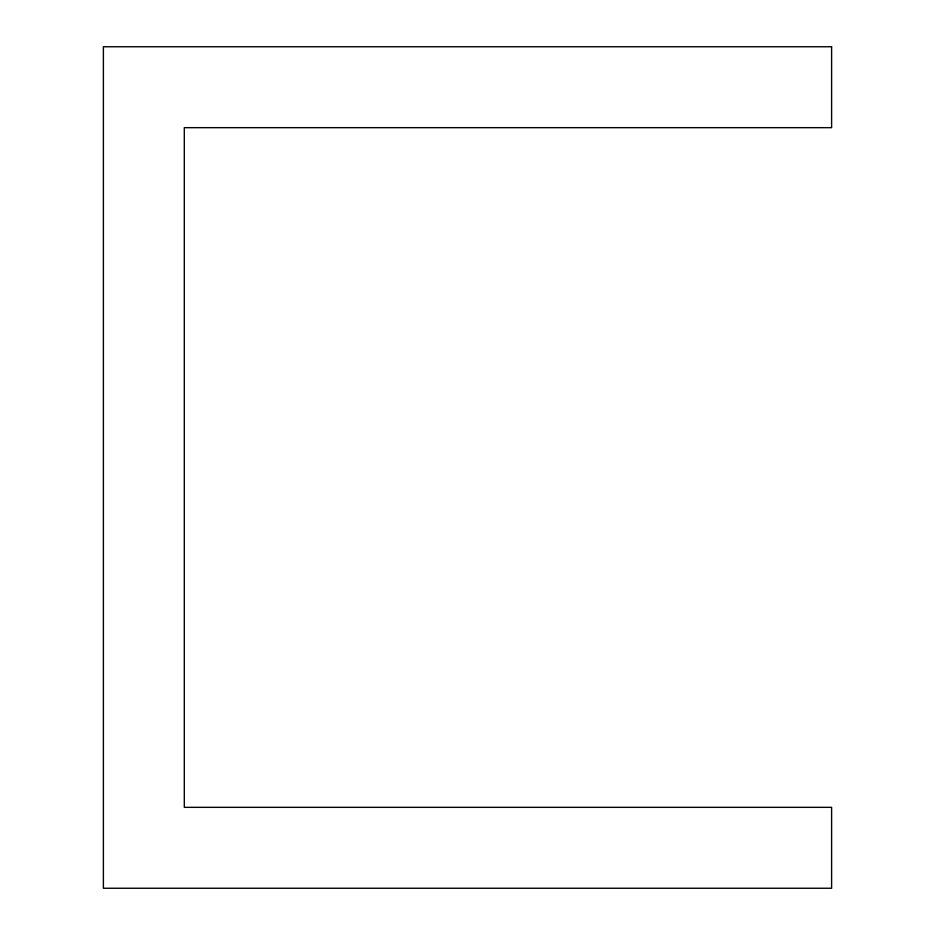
<?xml version="1.0" encoding="UTF-8"?>
<svg xmlns="http://www.w3.org/2000/svg" width="935" height="935" viewBox="0 0 935 935"><rect width="100%" height="100%" fill="white"/><g stroke="black" fill="none" stroke-linecap="round" stroke-linejoin="round"><path stroke-width="1.4" d="M831.612 46.75L103.388 46.75L103.388 888.25L831.612 888.25L831.612 807.337L184.3 807.337L184.3 127.663L831.612 127.663L831.612 46.75"/></g></svg>
